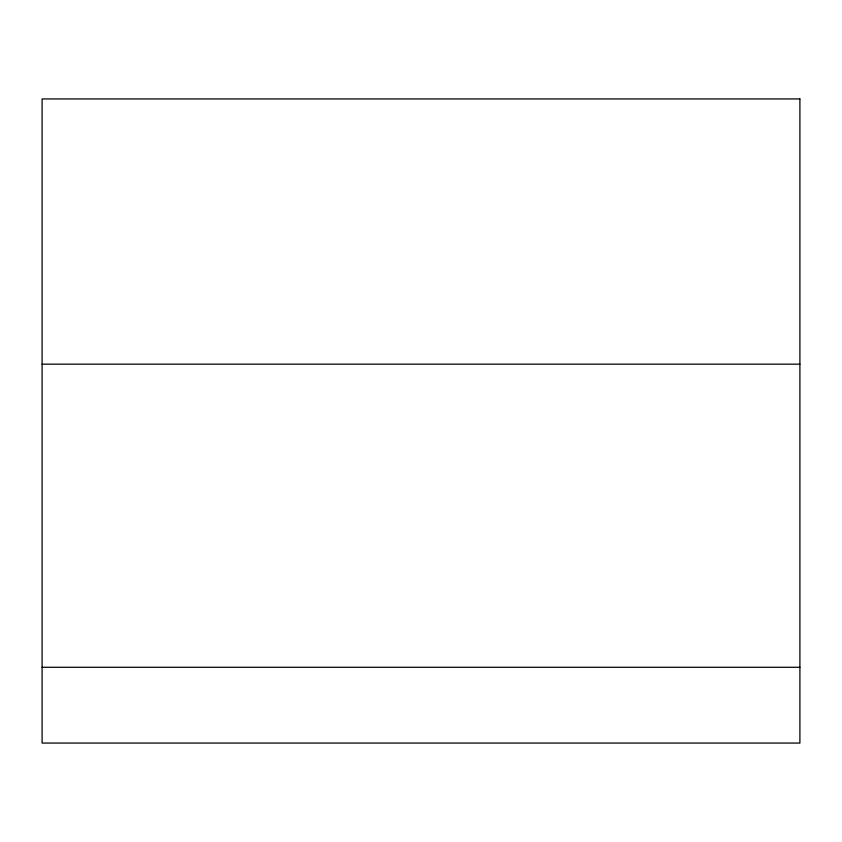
<?xml version="1.0" encoding="UTF-8"?>
<svg xmlns="http://www.w3.org/2000/svg" width="842" height="842" viewBox="0 0 842 842"><rect width="100%" height="100%" fill="white"/><g stroke="black" fill="none" stroke-linecap="round" stroke-linejoin="round"><path stroke-width="1.26" d="M42.1 364.165L799.9 364.165M42.1 667.285L799.9 667.285M799.9 98.935L42.1 98.935L42.1 743.065L799.9 743.065L799.9 98.935"/></g></svg>
